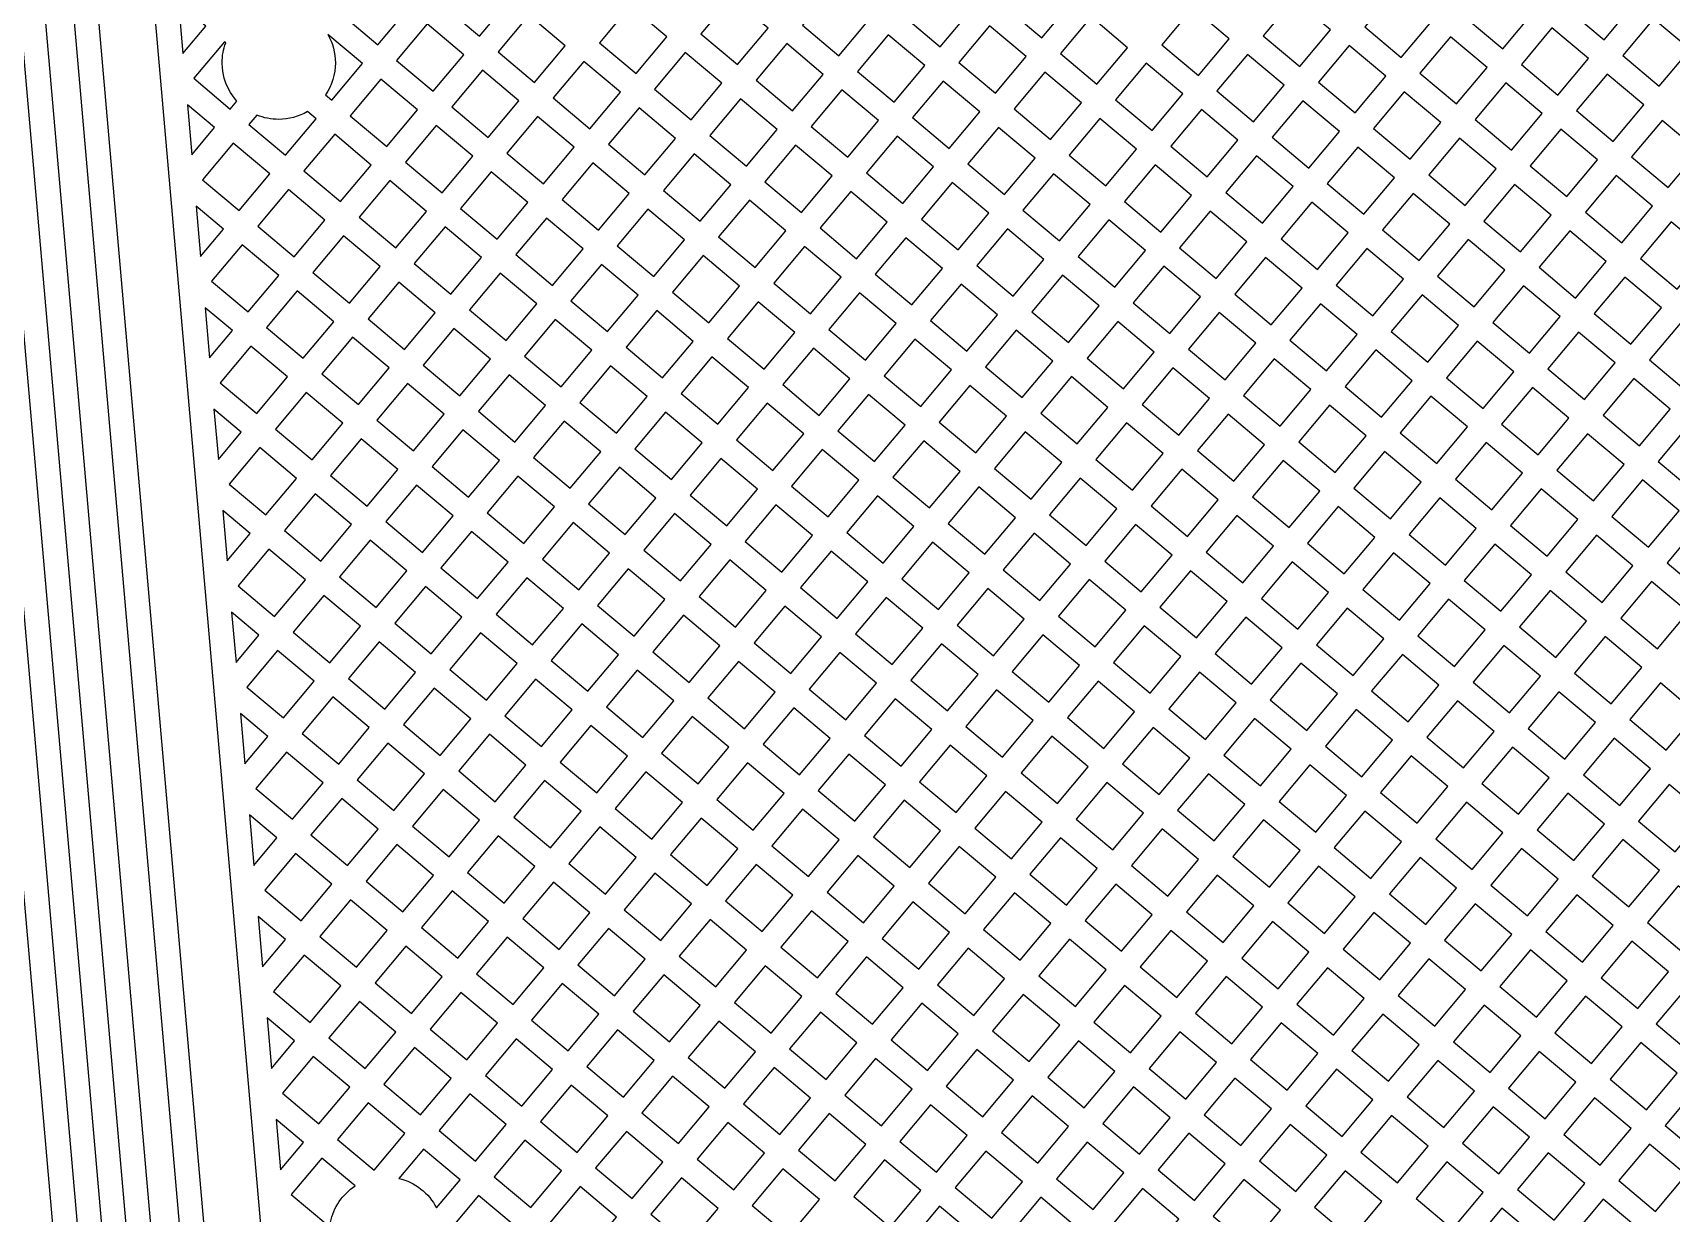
# Model space of a CAD drawing. Extents: x 592 to 965, y 89 to 353.
# Drawn here: x 665.55 to 670.69, y 140.83 to 144.53 of the extents above; entities that cross this region are included whole.
import ezdxf

# ---------------------------------------------------------------- set-up
doc = ezdxf.new("R2010")
doc.units = 0
doc.layers.add('bak_bak_ttr1-bcq8120', color=8, linetype='Continuous')

msp = doc.modelspace()

# ---------------------------------------------------------------- linework, layer by layer
at = {"layer": 'bak_bak_ttr1-bcq8120'}
for p, q in [((666.0036, 144.6269), (666.0174, 144.4694)), ((666.0314, 144.3085), (666.0452, 144.1509)), ((666.0593, 143.99), (666.0731, 143.8324)), ((666.0871, 143.6715), (666.1009, 143.514)), ((666.115, 143.3531), (666.1288, 143.1955)), ((666.1428, 143.0346), (666.1566, 142.8769)), ((666.1704, 142.7162), (666.1842, 142.5581)), ((666.1982, 142.398), (666.2121, 142.2396)), ((666.2261, 142.0795), (666.24, 141.9212)), ((666.254, 141.761), (666.2678, 141.6027)), ((666.2818, 141.4426), (666.2957, 141.284)), ((666.3097, 141.1239), (666.3236, 140.9658))]:
    msp.add_line(p, q, dxfattribs=at)
for points in [[(665.8218, 187.6646, 0.034712), (665.9278, 182.3726), (666.0231, 181.7767, 0.047739), (666.8894, 179.2251, 0.022105), (667.1702, 178.6688), (667.2772, 178.4781, -0.077637), (669.404, 172.7601), (669.4471, 172.5491, -0.076833), (669.6846, 168.9622), (669.0222, 161.3909, -0.100018), (666.8937, 154.1699), (666.5191, 153.4607, 0.100044), (665.4336, 149.7784, 0.016847), (665.3841, 148.8547, 0.034667), (665.3919, 148.6961, -0.024933), (665.3922, 148.6924), (666.9182, 131.2461, 0.199042)], [(668.5486, 161.4414, -0.101561), (666.4053, 154.2514), (666.1236, 153.7259, 0.101681), (664.9585, 149.8155, 0.006169), (664.9345, 149.495, -0.010796), (664.9344, 149.4937, 0.004199), (664.9227, 149.2755, -0.016342), (664.9225, 149.2732, 0.00931), (664.9097, 148.7881, 0.02314), (664.913, 148.7266), (666.4587, 131.0687, 0.198924)], [(668.6959, 161.378, -0.101235), (666.57, 154.229), (666.2453, 153.6215, 0.101266), (665.1108, 149.8049, -0.003174), (665.0983, 149.6512, -0.008821), (665.0983, 149.6503, 0.003222), (665.0866, 149.4854, -0.00998), (665.0866, 149.4842, 0.004173), (665.0751, 149.27, -0.010765), (665.0751, 149.2686, 0.006649), (665.0642, 148.9264, -0.016591), (665.0641, 148.924, 0.013111), (665.0651, 148.7941, -0.040326), (665.0649, 148.788, 0.01914), (665.0645, 148.7794, 0.028636), (665.0692, 148.7133, 0.005084), (665.0731, 148.6635, -0.017693), (665.0732, 148.6609), (666.6037, 131.166, 0.198848)], [(668.8492, 161.3609, -0.099797), (666.7513, 154.234), (666.3434, 153.4601, 0.099806), (665.2643, 149.7914), (665.2386, 149.4734, 0.004174), (665.2274, 149.2616, -0.011025), (665.2273, 149.2602, 0.006623), (665.2166, 148.9234, -0.010285), (665.2166, 148.9221, 0.026067), (665.2247, 148.689, -0.017374), (665.225, 148.6866), (666.7553, 131.1892, 0.199826)], [(669.8485, 129.8112), (669.8299, 130.0796), (669.3527, 130.48, 0.19889), (668.4523, 130.7641), (667.2498, 130.6592, -0.200363), (666.7976, 130.8035), (666.6468, 130.9302, -0.198806), (666.5277, 131.1593), (664.9883, 148.7791, -0.019304), (664.9889, 148.7936, -0.013129), (664.988, 148.9277)], [(670.3156, 129.6822, 0.293484), (670.387, 129.8573, 0.17502), (670.1924, 130.1903), (669.6758, 130.6238, 0.198643), (668.6766, 130.9382), (667.2425, 130.8127, -0.138826), (666.9554, 130.8784, -0.037956), (666.8922, 130.9231, -0.020684), (666.8898, 130.925), (666.7539, 131.0394, -0.198537), (666.6792, 131.1852), (665.1491, 148.6798, -0.026648), (665.1405, 148.9262)], [(670.5956, 129.9308), (670.6078, 130.0711), (670.5793, 130.1325, 0.043847), (670.5336, 130.1781), (669.7361, 130.847, 0.198775), (668.8563, 131.1245), (667.1843, 130.9788, -0.20211), (666.989, 131.0414), (666.9119, 131.1061, -0.198938), (666.8422, 131.2394), (665.3159, 148.6895, -0.034151), (665.3078, 148.8562)], [(667.0521, 131.7643), (666.988, 132.4978, -0.110886), (666.9812, 132.5754), (665.602, 148.3434, -0.242617), (665.6461, 148.4511)], [(666.4726, 144.5286, -0.130903), (666.4961, 144.4402, -0.151828), (666.4648, 144.3394)]]:
    msp.add_lwpolyline(points, format="xyb", dxfattribs=at)
for points in [[(666.5151, 144.5924), (666.6299, 144.4961), (666.7262, 144.6108), (666.6114, 144.7071)], [(666.8335, 144.6202), (666.9483, 144.5239), (667.0447, 144.6387), (666.9299, 144.735)], [(668.5991, 144.6142), (668.7139, 144.5179), (668.8103, 144.6328), (668.6955, 144.7291)], [(670.3647, 144.6081), (670.4794, 144.5118), (670.5759, 144.6268), (670.4612, 144.7231)], [(667.9622, 144.5585), (668.077, 144.4621), (668.1733, 144.5769), (668.0585, 144.6733)], [(668.2807, 144.5863), (668.3954, 144.49), (668.4917, 144.6048), (668.377, 144.7011)], [(669.7277, 144.5526), (669.8426, 144.4562), (669.939, 144.571), (669.8241, 144.6674)], [(670.0463, 144.5804), (670.1611, 144.484), (670.2573, 144.5987), (670.1425, 144.695)], [(667.3252, 144.5028), (667.4401, 144.4064), (667.5364, 144.5212), (667.4215, 144.6176)], [(667.6437, 144.5306), (667.7585, 144.4343), (667.8548, 144.5491), (667.7401, 144.6454)], [(669.0909, 144.4968), (669.2056, 144.4005), (669.3019, 144.5153), (669.1871, 144.6115)], [(669.4092, 144.5247), (669.524, 144.4283), (669.6204, 144.5432), (669.5056, 144.6395)], [(666.6883, 144.4471), (666.8031, 144.3507), (666.8994, 144.4655), (666.7846, 144.5618)], [(667.0067, 144.4749), (667.1215, 144.3786), (667.2179, 144.4934), (667.1031, 144.5897)], [(668.4538, 144.441), (668.5686, 144.3447), (668.6649, 144.4595), (668.5501, 144.5558)], [(668.7723, 144.4689), (668.8871, 144.3725), (668.9835, 144.4874), (668.8687, 144.5838)], [(670.2195, 144.4351), (670.3343, 144.3388), (670.4304, 144.4534), (670.3157, 144.5497)], [(670.5378, 144.4628), (670.6526, 144.3664), (670.7491, 144.4815), (670.6343, 144.5778)], [(667.8169, 144.3853), (667.9317, 144.2889), (668.028, 144.4037), (667.9132, 144.5001)], [(668.1354, 144.4131), (668.2501, 144.3168), (668.3464, 144.4317), (668.2317, 144.5279)], [(669.901, 144.4072), (670.0158, 144.3109), (670.1121, 144.4257), (669.9973, 144.522)], [(667.4985, 144.3574), (667.6132, 144.2612), (667.7095, 144.3759), (667.5948, 144.4722)], [(669.264, 144.3516), (669.3788, 144.2552), (669.4751, 144.3699), (669.3602, 144.4663)], [(669.5824, 144.3793), (669.6973, 144.283), (669.7936, 144.3978), (669.6788, 144.4942)], [(666.8614, 144.3018), (666.9762, 144.2054), (667.0725, 144.3202), (666.9577, 144.4165)], [(667.1799, 144.3296), (667.2947, 144.2332), (667.3911, 144.3481), (667.2762, 144.4444)], [(668.627, 144.2957), (668.7418, 144.1994), (668.8381, 144.3142), (668.7233, 144.4105)], [(668.9455, 144.3236), (669.0602, 144.2273), (669.1566, 144.3422), (669.0419, 144.4384)], [(670.3926, 144.2898), (670.5074, 144.1934), (670.6036, 144.3081), (670.4888, 144.4044)], [(666.5429, 144.2738), (666.6577, 144.1775), (666.7541, 144.2924), (666.6393, 144.3887)], [(667.99, 144.24), (668.1048, 144.1437), (668.2011, 144.2585), (668.0864, 144.3548)], [(668.3085, 144.2679), (668.4233, 144.1715), (668.5196, 144.2863), (668.4048, 144.3827)], [(669.7556, 144.234), (669.8705, 144.1376), (669.9668, 144.2525), (669.852, 144.3488)], [(670.0742, 144.2619), (670.1889, 144.1656), (670.2853, 144.2804), (670.1705, 144.3767)], [(667.3531, 144.1842), (667.4679, 144.0879), (667.5642, 144.2028), (667.4495, 144.2991)], [(667.6716, 144.2122), (667.7864, 144.1158), (667.8827, 144.2306), (667.7679, 144.3269)], [(669.1186, 144.1783), (669.2334, 144.082), (669.3298, 144.1968), (669.215, 144.2932)], [(669.4372, 144.2062), (669.552, 144.1098), (669.6483, 144.2246), (669.5334, 144.321)], [(666.7161, 144.1285), (666.8309, 144.0322), (666.9273, 144.1471), (666.8125, 144.2434)], [(667.0346, 144.1565), (667.1495, 144.0601), (667.2458, 144.1748), (667.1309, 144.2712)], [(668.8002, 144.1504), (668.9149, 144.0541), (669.0112, 144.1689), (668.8965, 144.2652)], [(670.5658, 144.1445), (670.6806, 144.0482), (670.7768, 144.1628), (670.662, 144.2591)], [(666.3976, 144.1007), (666.5124, 144.0044), (666.6087, 144.1192), (666.4939, 144.2155)], [(668.1632, 144.0947), (668.278, 143.9984), (668.3743, 144.1132), (668.2595, 144.2095)], [(668.4817, 144.1226), (668.5965, 144.0262), (668.6928, 144.141), (668.578, 144.2374)], [(669.9288, 144.0887), (670.0436, 143.9924), (670.14, 144.1072), (670.0252, 144.2035)], [(670.2473, 144.1166), (670.3621, 144.0203), (670.4585, 144.1351), (670.3437, 144.2314)], [(666.0792, 144.0728), (666.194, 143.9765), (666.2903, 144.0913), (666.1755, 144.1876)], [(667.5262, 144.0389), (667.6411, 143.9426), (667.7374, 144.0575), (667.6226, 144.1538)], [(667.8448, 144.0668), (667.9595, 143.9706), (668.0558, 144.0853), (667.9411, 144.1816)], [(669.2918, 144.033), (669.4067, 143.9366), (669.503, 144.0515), (669.3882, 144.1479)], [(669.6104, 144.0609), (669.7252, 143.9645), (669.8215, 144.0793), (669.7067, 144.1756)], [(666.8892, 143.9832), (667.0041, 143.8868), (667.1005, 144.0017), (666.9856, 144.0981)], [(667.2079, 144.0111), (667.3226, 143.9148), (667.4189, 144.0295), (667.3041, 144.1258)], [(668.6549, 143.9772), (668.7696, 143.8809), (668.8659, 143.9957), (668.7512, 144.092)], [(668.9733, 144.0051), (669.0881, 143.9088), (669.1844, 144.0236), (669.0696, 144.1199)], [(670.4205, 143.9713), (670.5353, 143.875), (670.6316, 143.9898), (670.5168, 144.0861)], [(666.2523, 143.9275), (666.3671, 143.8312), (666.4634, 143.946), (666.3486, 144.0423)], [(666.5708, 143.9554), (666.6856, 143.859), (666.7819, 143.9738), (666.6671, 144.0702)], [(668.0179, 143.9216), (668.1327, 143.8252), (668.229, 143.94), (668.1142, 144.0363)], [(668.3363, 143.9494), (668.4512, 143.853), (668.5475, 143.9678), (668.4327, 144.0642)], [(670.102, 143.9434), (670.2168, 143.847), (670.3131, 143.9619), (670.1983, 144.0582)], [(667.6994, 143.8936), (667.8142, 143.7973), (667.9106, 143.9122), (667.7958, 144.0085)], [(669.465, 143.8876), (669.5798, 143.7913), (669.6762, 143.9062), (669.5614, 144.0025)], [(669.7836, 143.9156), (669.8983, 143.8193), (669.9946, 143.934), (669.8798, 144.0303)], [(667.0625, 143.8379), (667.1773, 143.7416), (667.2736, 143.8564), (667.1589, 143.9527)], [(667.381, 143.8658), (667.4958, 143.7695), (667.5921, 143.8842), (667.4773, 143.9806)], [(668.828, 143.832), (668.9428, 143.7356), (669.0391, 143.8504), (668.9243, 143.9468)], [(669.1465, 143.8598), (669.2613, 143.7634), (669.3577, 143.8782), (669.2428, 143.9746)], [(670.5936, 143.826), (670.7084, 143.7297), (670.8048, 143.8445), (670.69, 143.9408)], [(666.4255, 143.7822), (666.5403, 143.6859), (666.6366, 143.8007), (666.5218, 143.897)], [(666.7439, 143.8101), (666.8588, 143.7137), (666.9551, 143.8285), (666.8403, 143.9249)], [(668.1911, 143.7763), (668.3059, 143.6799), (668.4022, 143.7946), (668.2874, 143.891)], [(668.5096, 143.804), (668.6243, 143.7078), (668.7206, 143.8226), (668.6059, 143.9188)], [(669.9567, 143.7703), (670.0715, 143.6739), (670.1678, 143.7887), (670.053, 143.885)], [(670.2751, 143.7981), (670.3899, 143.7018), (670.4863, 143.8166), (670.3715, 143.9129)], [(666.107, 143.7543), (666.2218, 143.658), (666.3181, 143.7728), (666.2034, 143.8691)], [(667.5542, 143.7205), (667.6689, 143.6242), (667.7652, 143.739), (667.6504, 143.8352)], [(667.8726, 143.7483), (667.9874, 143.652), (668.0837, 143.7669), (667.9689, 143.8632)], [(669.3197, 143.7144), (669.4345, 143.6181), (669.5309, 143.7329), (669.416, 143.8292)], [(669.6382, 143.7423), (669.753, 143.646), (669.8494, 143.7609), (669.7346, 143.8572)], [(666.9172, 143.6647), (667.0319, 143.5684), (667.1283, 143.6832), (667.0135, 143.7795)], [(667.2356, 143.6926), (667.3504, 143.5963), (667.4468, 143.7111), (667.332, 143.8074)], [(669.0012, 143.6866), (669.116, 143.5902), (669.2124, 143.705), (669.0975, 143.8014)], [(666.5987, 143.6369), (666.7135, 143.5405), (666.8098, 143.6553), (666.695, 143.7517)], [(668.3643, 143.6309), (668.479, 143.5346), (668.5753, 143.6494), (668.4606, 143.7456)], [(668.6827, 143.6588), (668.7975, 143.5624), (668.8938, 143.6772), (668.779, 143.7736)], [(670.1299, 143.625), (670.2447, 143.5287), (670.3409, 143.6434), (670.2262, 143.7397)], [(670.4483, 143.6528), (670.5631, 143.5565), (670.6594, 143.6713), (670.5446, 143.7676)], [(666.2801, 143.609), (666.3949, 143.5127), (666.4913, 143.6275), (666.3765, 143.7239)], [(667.7273, 143.5752), (667.8421, 143.4789), (667.9384, 143.5936), (667.8236, 143.69)], [(668.0457, 143.603), (668.1606, 143.5066), (668.257, 143.6215), (668.1421, 143.7179)], [(669.4929, 143.5691), (669.6077, 143.4728), (669.704, 143.5876), (669.5892, 143.6839)], [(669.8113, 143.597), (669.9262, 143.5007), (670.0225, 143.6156), (669.9077, 143.7119)], [(667.0903, 143.5194), (667.2051, 143.4231), (667.3015, 143.5379), (667.1866, 143.6342)], [(667.4088, 143.5473), (667.5236, 143.451), (667.6199, 143.5658), (667.5052, 143.6621)], [(668.8559, 143.5134), (668.9707, 143.4171), (669.0671, 143.5319), (668.9522, 143.6282)], [(669.1744, 143.5413), (669.2892, 143.4449), (669.3855, 143.5597), (669.2707, 143.6561)], [(670.6215, 143.5075), (670.7362, 143.4112), (670.8326, 143.526), (670.7178, 143.6223)], [(666.4533, 143.4637), (666.5682, 143.3673), (666.6645, 143.4822), (666.5497, 143.5785)], [(666.7719, 143.4915), (666.8867, 143.3953), (666.983, 143.51), (666.8682, 143.6063)], [(668.219, 143.4577), (668.3337, 143.3614), (668.4301, 143.4763), (668.3153, 143.5725)], [(668.5374, 143.4857), (668.6522, 143.3893), (668.7485, 143.504), (668.6337, 143.6004)], [(670.303, 143.4797), (670.4178, 143.3833), (670.5141, 143.4981), (670.3993, 143.5944)], [(666.1348, 143.4359), (666.2497, 143.3396), (666.346, 143.4543), (666.2312, 143.5507)], [(667.9005, 143.4299), (668.0153, 143.3335), (668.1116, 143.4483), (667.9968, 143.5447)], [(669.666, 143.4238), (669.7808, 143.3275), (669.8772, 143.4423), (669.7624, 143.5387)], [(669.9845, 143.4517), (670.0993, 143.3554), (670.1957, 143.4703), (670.0809, 143.5666)], [(667.2635, 143.3741), (667.3783, 143.2778), (667.4746, 143.3926), (667.3598, 143.4889)], [(667.5819, 143.402), (667.6967, 143.3057), (667.7931, 143.4205), (667.6783, 143.5169)], [(669.0291, 143.3681), (669.1439, 143.2718), (669.2402, 143.3866), (669.1254, 143.4829)], [(669.3476, 143.396), (669.4624, 143.2997), (669.5587, 143.4145), (669.4439, 143.5108)], [(666.6266, 143.3184), (666.7413, 143.2221), (666.8377, 143.3369), (666.7229, 143.4332)], [(666.945, 143.3463), (667.0598, 143.2499), (667.1562, 143.3647), (667.0413, 143.461)], [(668.392, 143.3124), (668.5069, 143.2161), (668.6033, 143.3309), (668.4884, 143.4273)], [(668.7106, 143.3403), (668.8255, 143.244), (668.9217, 143.3587), (668.8069, 143.4551)], [(670.1577, 143.3064), (670.2725, 143.2101), (670.3689, 143.325), (670.2541, 143.4213)], [(670.4762, 143.3344), (670.591, 143.2381), (670.6872, 143.3528), (670.5725, 143.4491)], [(666.308, 143.2906), (666.4229, 143.1942), (666.5192, 143.309), (666.4043, 143.4054)], [(667.7551, 143.2567), (667.87, 143.1603), (667.9664, 143.2752), (667.8515, 143.3715)], [(668.0737, 143.2845), (668.1884, 143.1883), (668.2847, 143.303), (668.17, 143.3993)], [(669.5207, 143.2507), (669.6355, 143.1543), (669.7319, 143.2691), (669.617, 143.3655)], [(669.8392, 143.2785), (669.954, 143.1822), (670.0503, 143.297), (669.9355, 143.3933)], [(667.1182, 143.2009), (667.233, 143.1047), (667.3293, 143.2194), (667.2145, 143.3157)], [(667.4366, 143.2288), (667.5514, 143.1325), (667.6478, 143.2473), (667.533, 143.3436)], [(669.2023, 143.2228), (669.317, 143.1265), (669.4134, 143.2413), (669.2986, 143.3376)], [(666.7997, 143.1731), (666.9145, 143.0767), (667.0109, 143.1916), (666.8961, 143.2879)], [(668.5653, 143.1671), (668.6801, 143.0707), (668.7765, 143.1856), (668.6616, 143.2819)], [(668.8838, 143.195), (668.9986, 143.0986), (669.0949, 143.2134), (668.9801, 143.3097)], [(670.3308, 143.1611), (670.4456, 143.0648), (670.542, 143.1797), (670.4272, 143.276)], [(670.6493, 143.1891), (670.7641, 143.0927), (670.8604, 143.2075), (670.7456, 143.3038)], [(666.1627, 143.1174), (666.2776, 143.021), (666.3739, 143.1358), (666.2591, 143.2322)], [(666.4813, 143.1452), (666.596, 143.0489), (666.6923, 143.1637), (666.5776, 143.26)], [(667.9284, 143.1113), (668.0431, 143.0151), (668.1394, 143.1299), (668.0247, 143.2262)], [(668.2468, 143.1393), (668.3616, 143.0429), (668.4579, 143.1577), (668.3431, 143.2541)], [(669.6939, 143.1054), (669.8087, 143.0091), (669.905, 143.1238), (669.7902, 143.2202)], [(670.0124, 143.1332), (670.1271, 143.0369), (670.2235, 143.1517), (670.1087, 143.2481)], [(667.2913, 143.0557), (667.4061, 142.9593), (667.5025, 143.0741), (667.3877, 143.1705)], [(667.6098, 143.0835), (667.7247, 142.9871), (667.821, 143.1019), (667.7061, 143.1983)], [(669.057, 143.0497), (669.1718, 142.9534), (669.2681, 143.0681), (669.1533, 143.1644)], [(669.3754, 143.0775), (669.4902, 142.9812), (669.5866, 143.096), (669.4717, 143.1923)], [(666.6544, 142.9999), (666.7692, 142.9036), (666.8655, 143.0184), (666.7507, 143.1147)], [(666.9729, 143.0278), (667.0876, 142.9315), (667.184, 143.0463), (667.0692, 143.1426)], [(668.42, 142.994), (668.5348, 142.8976), (668.6311, 143.0124), (668.5163, 143.1087)], [(668.7385, 143.0217), (668.8533, 142.9254), (668.9497, 143.0403), (668.8349, 143.1366)], [(670.504, 143.0158), (670.6188, 142.9195), (670.7152, 143.0344), (670.6004, 143.1307)], [(666.336, 142.972), (666.4507, 142.8757), (666.5471, 142.9905), (666.4323, 143.0868)], [(668.1014, 142.9661), (668.2163, 142.8697), (668.3127, 142.9846), (668.1978, 143.0809)], [(669.8671, 142.9601), (669.9818, 142.8638), (670.0782, 142.9785), (669.9634, 143.0749)], [(670.1855, 142.9879), (670.3003, 142.8916), (670.3966, 143.0064), (670.2819, 143.1027)], [(667.4645, 142.9104), (667.5794, 142.814), (667.6757, 142.9287), (667.5608, 143.0251)], [(667.7831, 142.9381), (667.8978, 142.8419), (667.9941, 142.9567), (667.8794, 143.0529)], [(669.2301, 142.9044), (669.345, 142.808), (669.4412, 142.9228), (669.3264, 143.0191)], [(669.5486, 142.9322), (669.6634, 142.8359), (669.7597, 142.9507), (669.6449, 143.047)], [(666.8276, 142.8546), (666.9423, 142.7583), (667.0387, 142.8731), (666.9239, 142.9694)], [(667.146, 142.8825), (667.2608, 142.7861), (667.3572, 142.901), (667.2424, 142.9973)], [(668.5932, 142.8486), (668.708, 142.7523), (668.8043, 142.867), (668.6895, 142.9634)], [(668.9117, 142.8764), (669.0264, 142.7801), (669.1228, 142.895), (669.008, 142.9913)], [(670.3587, 142.8426), (670.4735, 142.7463), (670.5698, 142.8611), (670.455, 142.9575)], [(670.6772, 142.8705), (670.7919, 142.7742), (670.8883, 142.8891), (670.7735, 142.9854)], [(666.1906, 142.7987), (666.3053, 142.7024), (666.4018, 142.8174), (666.287, 142.9137)], [(666.5091, 142.8268), (666.6239, 142.7304), (666.7202, 142.8452), (666.6054, 142.9415)], [(667.9561, 142.7929), (668.071, 142.6965), (668.1673, 142.8113), (668.0525, 142.9077)], [(668.2747, 142.8207), (668.3895, 142.7244), (668.4859, 142.8392), (668.371, 142.9356)], [(669.7217, 142.7869), (669.8365, 142.6906), (669.9329, 142.8054), (669.8181, 142.9017)], [(670.0402, 142.8148), (670.155, 142.7185), (670.2513, 142.8333), (670.1365, 142.9296)], [(667.3192, 142.7372), (667.4341, 142.6408), (667.5304, 142.7556), (667.4155, 142.852)], [(667.6378, 142.765), (667.7525, 142.6687), (667.8488, 142.7835), (667.7341, 142.8798)], [(669.4033, 142.7591), (669.5181, 142.6628), (669.6144, 142.7775), (669.4996, 142.8738)], [(667.0007, 142.7093), (667.1155, 142.613), (667.2118, 142.7278), (667.097, 142.8241)], [(668.7664, 142.7033), (668.8812, 142.607), (668.9774, 142.7218), (668.8627, 142.8181)], [(669.0848, 142.7311), (669.1996, 142.6348), (669.296, 142.7497), (669.1812, 142.846)], [(670.5318, 142.6973), (670.6466, 142.601), (670.7429, 142.7158), (670.6282, 142.8122)], [(666.3637, 142.6535), (666.4785, 142.5571), (666.5749, 142.672), (666.4601, 142.7684)], [(666.6823, 142.6814), (666.797, 142.5851), (666.8934, 142.6999), (666.7786, 142.7962)], [(668.1294, 142.6476), (668.2442, 142.5512), (668.3405, 142.666), (668.2257, 142.7624)], [(668.4479, 142.6754), (668.5627, 142.5791), (668.659, 142.6939), (668.5442, 142.7903)], [(669.8949, 142.6416), (670.0097, 142.5453), (670.106, 142.6601), (669.9912, 142.7564)], [(670.2134, 142.6695), (670.3282, 142.5732), (670.4245, 142.6879), (670.3097, 142.7843)], [(667.4925, 142.5918), (667.6071, 142.4955), (667.7035, 142.6104), (667.5888, 142.7066)], [(667.8108, 142.6198), (667.9257, 142.5234), (668.022, 142.6382), (667.9071, 142.7345)], [(669.258, 142.5858), (669.3727, 142.4895), (669.4691, 142.6044), (669.3543, 142.7007)], [(669.5765, 142.6138), (669.6913, 142.5174), (669.7875, 142.6322), (669.6728, 142.7285)], [(666.8554, 142.5362), (666.9702, 142.4398), (667.0665, 142.5546), (666.9517, 142.651)], [(667.1739, 142.564), (667.2888, 142.4676), (667.3851, 142.5824), (667.2702, 142.6788)], [(668.621, 142.5301), (668.7358, 142.4338), (668.8322, 142.5486), (668.7174, 142.6449)], [(668.9395, 142.558), (669.0543, 142.4617), (669.1506, 142.5764), (669.0358, 142.6728)], [(666.2185, 142.4805), (666.3334, 142.3841), (666.4295, 142.4988), (666.3147, 142.5951)], [(666.5369, 142.5081), (666.6516, 142.4119), (666.7481, 142.5268), (666.6333, 142.6231)], [(668.3026, 142.5022), (668.4174, 142.4059), (668.5137, 142.5207), (668.3989, 142.617)], [(670.0681, 142.4963), (670.1828, 142.4), (670.2792, 142.5148), (670.1644, 142.6111)], [(670.3865, 142.5242), (670.5013, 142.4279), (670.5976, 142.5427), (670.4829, 142.639)], [(667.6655, 142.4466), (667.7804, 142.3502), (667.8767, 142.465), (667.7619, 142.5614)], [(667.9841, 142.4744), (668.0989, 142.3781), (668.1952, 142.4928), (668.0804, 142.5892)], [(669.4311, 142.4405), (669.5459, 142.3442), (669.6423, 142.4591), (669.5275, 142.5554)], [(669.7496, 142.4685), (669.8644, 142.3722), (669.9607, 142.4869), (669.8459, 142.5832)], [(667.0286, 142.3908), (667.1435, 142.2944), (667.2398, 142.4092), (667.1249, 142.5056)], [(667.3472, 142.4186), (667.4618, 142.3224), (667.5582, 142.4372), (667.4435, 142.5334)], [(668.7942, 142.3848), (668.909, 142.2885), (669.0054, 142.4033), (668.8906, 142.4997)], [(669.1127, 142.4127), (669.2275, 142.3164), (669.3238, 142.4311), (669.209, 142.5275)], [(670.5597, 142.3789), (670.6745, 142.2826), (670.7708, 142.3973), (670.656, 142.4937)], [(666.3917, 142.3352), (666.5065, 142.2389), (666.6027, 142.3535), (666.4879, 142.4498)], [(666.71, 142.3629), (666.8248, 142.2665), (666.9212, 142.3815), (666.8064, 142.4778)], [(668.1573, 142.3291), (668.2721, 142.2327), (668.3684, 142.3475), (668.2536, 142.4439)], [(668.4757, 142.3569), (668.5905, 142.2606), (668.6868, 142.3754), (668.5721, 142.4717)], [(670.2412, 142.351), (670.356, 142.2547), (670.4523, 142.3695), (670.3376, 142.4658)], [(667.5202, 142.2734), (667.6351, 142.177), (667.7314, 142.2918), (667.6165, 142.3882)], [(667.8387, 142.3012), (667.9536, 142.2049), (668.0499, 142.3197), (667.9351, 142.416)], [(669.6043, 142.2952), (669.7191, 142.1989), (669.8154, 142.3138), (669.7007, 142.4101)], [(669.9228, 142.3232), (670.0376, 142.2269), (670.1339, 142.3416), (670.0191, 142.4379)], [(667.2019, 142.2455), (667.3165, 142.1492), (667.4129, 142.264), (667.2982, 142.3603)], [(668.9674, 142.2395), (669.0821, 142.1432), (669.1785, 142.258), (669.0637, 142.3543)], [(669.2859, 142.2674), (669.4006, 142.1711), (669.4969, 142.2858), (669.3821, 142.3822)], [(666.5649, 142.1899), (666.6797, 142.0935), (666.7758, 142.2082), (666.661, 142.3045)], [(666.8832, 142.2176), (666.9981, 142.1211), (667.0945, 142.2361), (666.9796, 142.3325)], [(668.3304, 142.1838), (668.4452, 142.0875), (668.5415, 142.2022), (668.4268, 142.2985)], [(668.6489, 142.2116), (668.7637, 142.1153), (668.86, 142.2301), (668.7452, 142.3264)], [(670.096, 142.1779), (670.2107, 142.0816), (670.307, 142.1963), (670.1922, 142.2926)], [(670.4144, 142.2057), (670.5292, 142.1094), (670.6255, 142.2242), (670.5107, 142.3205)], [(666.2464, 142.162), (666.3612, 142.0657), (666.4575, 142.1805), (666.3428, 142.2768)], [(667.6935, 142.128), (667.8083, 142.0317), (667.9046, 142.1465), (667.7898, 142.2428)], [(668.0119, 142.1559), (668.1267, 142.0595), (668.2231, 142.1744), (668.1083, 142.2707)], [(669.459, 142.1221), (669.5738, 142.0258), (669.6701, 142.1406), (669.5553, 142.2369)], [(669.7774, 142.1499), (669.8922, 142.0536), (669.9886, 142.1685), (669.8738, 142.2648)], [(667.0565, 142.0722), (667.1711, 141.9759), (667.2676, 142.0909), (667.1529, 142.1871)], [(667.3749, 142.1002), (667.4898, 142.0039), (667.5861, 142.1187), (667.4712, 142.215)], [(669.1405, 142.0942), (669.2553, 141.9979), (669.3517, 142.1127), (669.2369, 142.209)], [(666.4195, 142.0167), (666.5344, 141.9204), (666.6307, 142.0352), (666.5159, 142.1315)], [(666.738, 142.0446), (666.8529, 141.9481), (666.9491, 142.0628), (666.8342, 142.1592)], [(668.5036, 142.0385), (668.6184, 141.9421), (668.7147, 142.0569), (668.5999, 142.1533)], [(668.822, 142.0663), (668.9368, 141.97), (669.0332, 142.0848), (668.9184, 142.1811)], [(670.2691, 142.0326), (670.3839, 141.9363), (670.4802, 142.051), (670.3654, 142.1473)], [(670.5875, 142.0604), (670.7024, 141.964), (670.7988, 142.0788), (670.6839, 142.1752)], [(667.8666, 141.9827), (667.9814, 141.8864), (668.0778, 142.0012), (667.963, 142.0975)], [(668.1851, 142.0106), (668.2999, 141.9143), (668.3962, 142.0291), (668.2815, 142.1254)], [(669.6322, 141.9768), (669.747, 141.8805), (669.8432, 141.9953), (669.7285, 142.0916)], [(669.9506, 142.0046), (670.0654, 141.9083), (670.1618, 142.0232), (670.047, 142.1195)], [(667.2295, 141.927), (667.3444, 141.8306), (667.4408, 141.9455), (667.3259, 142.0419)], [(667.5482, 141.9549), (667.663, 141.8585), (667.7593, 141.9733), (667.6445, 142.0697)], [(668.9952, 141.921), (669.11, 141.8247), (669.2063, 141.9395), (669.0915, 142.0358)], [(669.3137, 141.9489), (669.4284, 141.8526), (669.5248, 141.9674), (669.41, 142.0637)], [(666.5927, 141.8714), (666.7076, 141.775), (666.804, 141.8898), (666.6891, 141.9862)], [(666.9113, 141.8992), (667.026, 141.8029), (667.1222, 141.9176), (667.0075, 142.0138)], [(668.3583, 141.8653), (668.4731, 141.7689), (668.5694, 141.8838), (668.4546, 141.9801)], [(668.6768, 141.8932), (668.7915, 141.7968), (668.8879, 141.9116), (668.7731, 142.0079)], [(670.4423, 141.8873), (670.5572, 141.7908), (670.6535, 141.9056), (670.5386, 142.002)], [(666.2742, 141.8435), (666.389, 141.7472), (666.4854, 141.862), (666.3706, 141.9583)], [(667.7213, 141.8096), (667.8361, 141.7132), (667.9325, 141.828), (667.8177, 141.9244)], [(668.0398, 141.8374), (668.1546, 141.7411), (668.2509, 141.8559), (668.1361, 141.9522)], [(669.8053, 141.8315), (669.9201, 141.7352), (670.0164, 141.85), (669.9016, 141.9463)], [(670.1238, 141.8593), (670.2385, 141.763), (670.3349, 141.8779), (670.2201, 141.9742)], [(667.4028, 141.7816), (667.5176, 141.6853), (667.614, 141.8002), (667.4992, 141.8965)], [(669.1684, 141.7757), (669.2831, 141.6794), (669.3795, 141.7942), (669.2647, 141.8905)], [(669.4868, 141.8036), (669.6016, 141.7073), (669.698, 141.8221), (669.5832, 141.9185)], [(666.766, 141.726), (666.8807, 141.6298), (666.977, 141.7446), (666.8623, 141.8408)], [(667.0844, 141.754), (667.1992, 141.6576), (667.2954, 141.7722), (667.1805, 141.8686)], [(668.5314, 141.72), (668.6462, 141.6236), (668.7426, 141.7385), (668.6278, 141.8348)], [(668.8499, 141.7479), (668.9647, 141.6515), (669.061, 141.7663), (668.9462, 141.8626)], [(670.2969, 141.714), (670.4118, 141.6176), (670.5082, 141.7325), (670.3933, 141.8289)], [(670.6156, 141.7419), (670.7302, 141.6457), (670.8265, 141.7604), (670.7118, 141.8566)], [(666.4474, 141.6982), (666.5623, 141.6018), (666.6587, 141.7166), (666.5437, 141.813)], [(667.8945, 141.6642), (668.0093, 141.5679), (668.1056, 141.6827), (667.9908, 141.779)], [(668.213, 141.6921), (668.3278, 141.5958), (668.4241, 141.7106), (668.3093, 141.8069)], [(669.66, 141.6583), (669.7748, 141.562), (669.8711, 141.6768), (669.7564, 141.7732)], [(669.9785, 141.6862), (670.0933, 141.5899), (670.1896, 141.7047), (670.0748, 141.801)], [(667.2576, 141.6086), (667.3724, 141.5122), (667.4686, 141.6269), (667.3538, 141.7232)], [(667.5759, 141.6363), (667.6908, 141.54), (667.7872, 141.6549), (667.6724, 141.7512)], [(669.3415, 141.6304), (669.4563, 141.5341), (669.5526, 141.6489), (669.4378, 141.7452)], [(666.6207, 141.5528), (666.7353, 141.4566), (666.8317, 141.5714), (666.717, 141.6676)], [(666.939, 141.5808), (667.0539, 141.4844), (667.1503, 141.5992), (667.0354, 141.6956)], [(668.7046, 141.5747), (668.8194, 141.4783), (668.9157, 141.5932), (668.8009, 141.6895)], [(669.0231, 141.6026), (669.1379, 141.5062), (669.2342, 141.621), (669.1194, 141.7173)], [(670.4702, 141.5686), (670.5849, 141.4724), (670.6812, 141.5873), (670.5666, 141.6835)], [(666.3021, 141.5251), (666.4171, 141.4286), (666.5133, 141.5434), (666.3984, 141.6398)], [(668.0677, 141.519), (668.1825, 141.4226), (668.2788, 141.5374), (668.164, 141.6338)], [(668.3861, 141.5468), (668.5009, 141.4505), (668.5972, 141.5653), (668.4825, 141.6616)], [(669.8331, 141.513), (669.9479, 141.4167), (670.0443, 141.5315), (669.9295, 141.6279)], [(670.1517, 141.5409), (670.2666, 141.4445), (670.3629, 141.5592), (670.2479, 141.6557)], [(667.4308, 141.4633), (667.5456, 141.3669), (667.6418, 141.4816), (667.527, 141.5779)], [(667.7491, 141.491), (667.8639, 141.3947), (667.9603, 141.5096), (667.8455, 141.6059)], [(669.1962, 141.4573), (669.311, 141.361), (669.4073, 141.4757), (669.2925, 141.572)], [(669.5147, 141.4851), (669.6295, 141.3888), (669.7258, 141.5036), (669.611, 141.5999)], [(666.7937, 141.4076), (666.9086, 141.3112), (667.005, 141.426), (666.8901, 141.5224)], [(667.1123, 141.4354), (667.2271, 141.3391), (667.3234, 141.4539), (667.2086, 141.5502)], [(668.5593, 141.4015), (668.6741, 141.3052), (668.7704, 141.42), (668.6556, 141.5163)], [(668.8777, 141.4294), (668.9925, 141.333), (669.0889, 141.4479), (668.9741, 141.5442)], [(670.6432, 141.4234), (670.7581, 141.327), (670.8545, 141.4419), (670.7396, 141.5383)], [(666.4754, 141.3797), (666.5901, 141.2835), (666.6864, 141.3982), (666.5717, 141.4944)], [(668.2408, 141.3736), (668.3556, 141.2773), (668.4519, 141.3921), (668.3372, 141.4884)], [(670.0063, 141.3677), (670.1212, 141.2713), (670.2176, 141.3861), (670.1027, 141.4826)], [(670.3249, 141.3955), (670.4396, 141.2993), (670.5359, 141.4141), (670.4212, 141.5103)], [(667.604, 141.318), (667.7187, 141.2217), (667.8149, 141.3363), (667.7001, 141.4326)], [(667.9223, 141.3457), (668.0371, 141.2494), (668.1335, 141.3643), (668.0187, 141.4606)], [(669.3694, 141.312), (669.4842, 141.2157), (669.5805, 141.3304), (669.4657, 141.4268)], [(669.6878, 141.3398), (669.8026, 141.2435), (669.8989, 141.3583), (669.7842, 141.4546)], [(666.967, 141.2622), (667.0818, 141.1659), (667.1781, 141.2807), (667.0633, 141.377)], [(667.2855, 141.2901), (667.4003, 141.1938), (667.4966, 141.3086), (667.3818, 141.4049)], [(668.7325, 141.2562), (668.8472, 141.1599), (668.9435, 141.2747), (668.8288, 141.371)], [(669.0509, 141.2841), (669.1657, 141.1878), (669.262, 141.3026), (669.1472, 141.3989)], [(670.498, 141.2503), (670.6129, 141.1539), (670.7092, 141.2686), (670.5943, 141.3651)], [(666.33, 141.2064), (666.4447, 141.1102), (666.5411, 141.2251), (666.4264, 141.3213)], [(666.6485, 141.2345), (666.7634, 141.1381), (666.8596, 141.2528), (666.7447, 141.3492)], [(668.0954, 141.2004), (668.2102, 141.1041), (668.3066, 141.219), (668.1919, 141.3153)], [(668.414, 141.2283), (668.5288, 141.132), (668.6251, 141.2468), (668.5103, 141.3431)], [(669.861, 141.1945), (669.9759, 141.0981), (670.0722, 141.2129), (669.9573, 141.3093)], [(670.1796, 141.2223), (670.2942, 141.1261), (670.3906, 141.2409), (670.276, 141.3371)], [(667.4586, 141.1448), (667.5734, 141.0485), (667.6697, 141.1633), (667.555, 141.2596)], [(667.7771, 141.1727), (667.8919, 141.0763), (667.9881, 141.191), (667.8733, 141.2873)], [(669.5425, 141.1667), (669.6573, 141.0704), (669.7536, 141.1851), (669.6389, 141.2815)], [(667.1401, 141.1169), (667.2549, 141.0206), (667.3513, 141.1354), (667.2365, 141.2317)], [(668.9056, 141.1109), (669.0204, 141.0146), (669.1167, 141.1294), (669.0019, 141.2257)], [(669.2241, 141.1388), (669.3388, 141.0425), (669.4352, 141.1573), (669.3204, 141.2536)], [(670.6713, 141.1049), (670.786, 141.0086), (670.8823, 141.1234), (670.7675, 141.2197)], [(666.5031, 141.0612), (666.618, 140.9648), (666.7144, 141.0797), (666.5995, 141.1761)], [(666.8217, 141.0891), (666.9365, 140.9928), (667.0328, 141.1075), (666.918, 141.2038)], [(668.2686, 141.0551), (668.3834, 140.9588), (668.4798, 141.0737), (668.365, 141.17)], [(668.5872, 141.0831), (668.7019, 140.9867), (668.7983, 141.1015), (668.6835, 141.1978)], [(670.0343, 141.0491), (670.1489, 140.9529), (670.2453, 141.0677), (670.1306, 141.1639)], [(670.3526, 141.0771), (670.4675, 140.9807), (670.5639, 141.0955), (670.449, 141.192)], [(667.6318, 140.9995), (667.7466, 140.9032), (667.8429, 141.018), (667.7281, 141.1143)], [(667.9503, 141.0274), (668.0651, 140.931), (668.1613, 141.0457), (668.0465, 141.142)], [(669.3972, 140.9935), (669.512, 140.8972), (669.6084, 141.012), (669.4936, 141.1083)], [(669.7157, 141.0214), (669.8306, 140.9249), (669.9269, 141.0397), (669.812, 141.1362)], [(666.9949, 140.9438), (667.1097, 140.8474), (667.206, 140.9622), (667.0912, 141.0585)], [(667.3133, 140.9716), (667.4281, 140.8753), (667.5244, 140.9901), (667.4097, 141.0864)], [(668.7603, 140.9378), (668.8751, 140.8414), (668.9714, 140.9562), (668.8566, 141.0525)], [(669.0788, 140.9656), (669.1936, 140.8693), (669.2899, 140.9841), (669.1751, 141.0804)], [(668.4418, 140.9098), (668.5566, 140.8135), (668.653, 140.9284), (668.5382, 141.0247)], [(670.2073, 140.9039), (670.3222, 140.8075), (670.4186, 140.9223), (670.3036, 141.0187)], [(670.5259, 140.9317), (670.6407, 140.8354), (670.737, 140.9502), (670.6223, 141.0465)], [(667.805, 140.8542), (667.9197, 140.7579), (668.0161, 140.8727), (667.9013, 140.969)], [(668.1234, 140.882), (668.2382, 140.7857), (668.3344, 140.9004), (668.2196, 140.9967)], [(669.5704, 140.8482), (669.6853, 140.7517), (669.7816, 140.8666), (669.6667, 140.963)], [(669.889, 140.876), (670.0036, 140.7798), (670.1, 140.8945), (669.9853, 140.9907)], [(667.1681, 140.7985), (667.2828, 140.7022), (667.3791, 140.8169), (667.2643, 140.9132)], [(667.4865, 140.8263), (667.6013, 140.73), (667.6976, 140.8448), (667.5828, 140.9411)], [(668.9335, 140.7925), (669.0483, 140.6961), (669.1446, 140.8109), (669.0298, 140.9073)], [(669.2519, 140.8203), (669.3667, 140.724), (669.463, 140.8388), (669.3482, 140.9351)], [(666.8495, 140.7705), (666.9643, 140.6742), (667.0607, 140.7891), (666.9459, 140.8854)], [(668.2966, 140.7368), (668.4114, 140.6404), (668.5076, 140.7551), (668.3928, 140.8514)], [(668.6149, 140.7645), (668.7297, 140.6682), (668.8261, 140.7831), (668.7113, 140.8794)], [(670.062, 140.7308), (670.1769, 140.6343), (670.2732, 140.7491), (670.1583, 140.8456)], [(670.3806, 140.7585), (670.4954, 140.6622), (670.5917, 140.777), (670.4769, 140.8733)]]:
    msp.add_lwpolyline(points, close=True, dxfattribs=at)
for points in [[(666.0174, 144.4694), (666.0893, 144.555), (666.0036, 144.6269)], [(666.4648, 144.3394), (666.4846, 144.3228), (666.5809, 144.4377), (666.4726, 144.5286)], [(666.0452, 144.1509), (666.1171, 144.2366), (666.0314, 144.3085)], [(666.0731, 143.8324), (666.145, 143.9181), (666.0593, 143.99)], [(666.1009, 143.514), (666.1728, 143.5996), (666.0871, 143.6715)], [(666.1288, 143.1955), (666.2007, 143.2812), (666.115, 143.3531)], [(666.1566, 142.8769), (666.2286, 142.9626), (666.1428, 143.0346)], [(666.1842, 142.5581), (666.2563, 142.6441), (666.1704, 142.7162)], [(666.2121, 142.2396), (666.2844, 142.3258), (666.1982, 142.398)], [(666.24, 141.9212), (666.3122, 142.0073), (666.2261, 142.0795)], [(666.2678, 141.6027), (666.34, 141.6888), (666.254, 141.761)], [(666.2957, 141.284), (666.3681, 141.3703), (666.2818, 141.4426)], [(666.3236, 140.9658), (666.3957, 141.0518), (666.3097, 141.1239)]]:
    msp.add_lwpolyline(points, dxfattribs=at)
for points in [[(666.0513, 144.3913), (666.1661, 144.295), (666.1872, 144.3201, -0.187478), (666.1405, 144.4402, -0.089889), (666.1518, 144.5025), (666.1476, 144.5061)], [(666.2244, 144.246), (666.3392, 144.1496), (666.4356, 144.2645), (666.4087, 144.287, -0.134058), (666.3183, 144.2624, -0.099382), (666.2497, 144.2761)], [(666.3578, 140.8881), (666.4727, 140.7916), (666.4807, 140.8012, -0.201901), (666.5586, 140.9151), (666.4541, 141.0028)], [(666.6956, 140.9387, -0.221093), (666.8135, 140.8461), (666.8875, 140.9344), (666.7727, 141.0307)]]:
    msp.add_lwpolyline(points, format="xyb", close=True, dxfattribs=at)

doc.saveas('drawing.dxf')
